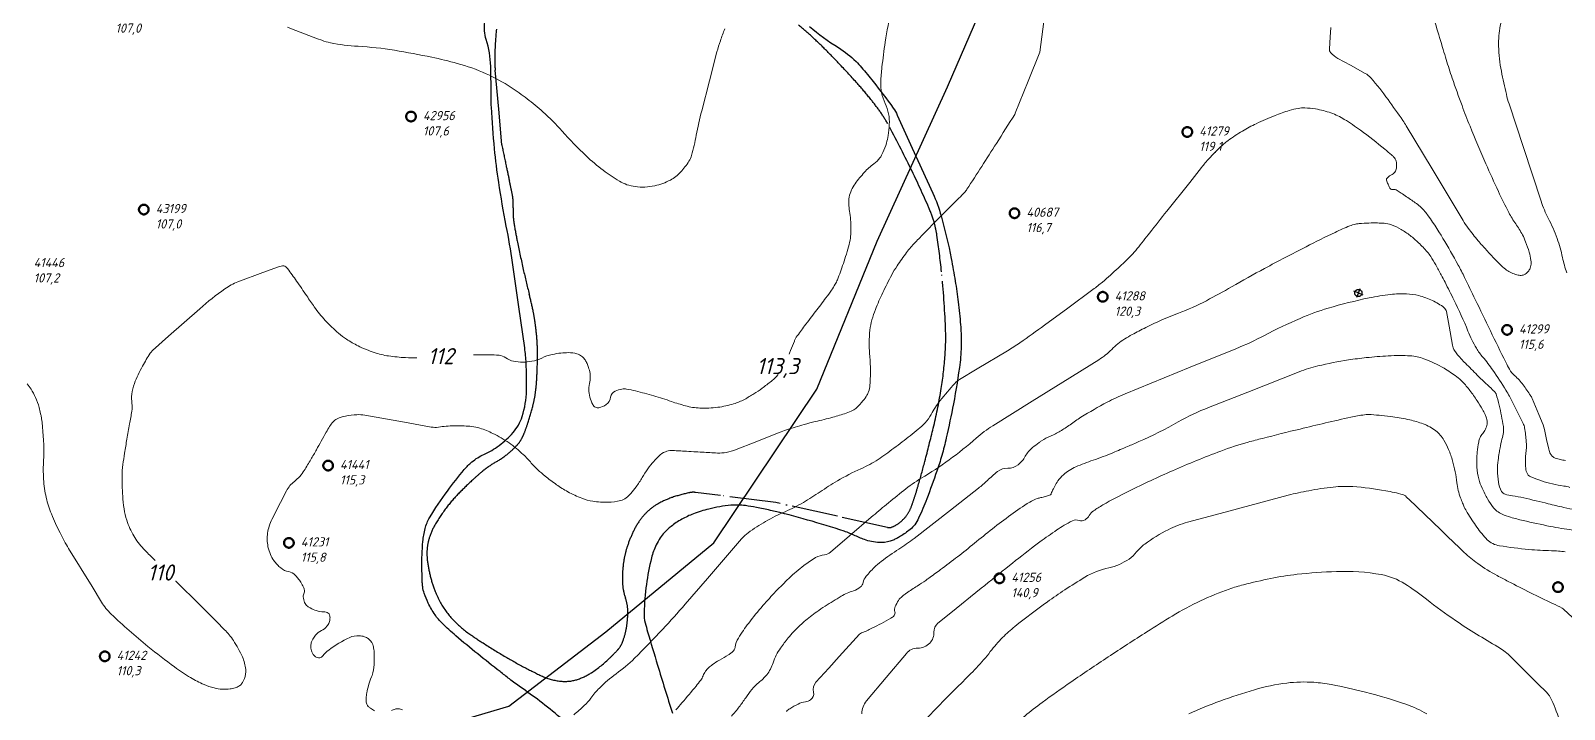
# Model space of a CAD drawing. Header units: millimetres. Extents: x -994 to -400, y 519 to 1360.
# Drawn here: x -782.3 to -544.7, y 1055 to 1160 of the extents above; entities that cross this region are included whole.
import ezdxf

# ---------------------------------------------------------------- set-up
doc = ezdxf.new("R2010")
doc.units = ezdxf.units.MM
doc.linetypes.add('ACAD_ISO04W100', pattern=[30, 24, -3, 0, -3])
doc.linetypes.add('DASHED', pattern=[7, 5, -2, 0])
for name, color, linetype in [('Висоти', 2, 'Continuous'), ('Кривульки', 1, 'Continuous'), ('Свердловини', 4, 'Continuous')]:
    doc.layers.add(name, color=color, linetype=linetype)
doc.layers.add('Кривульки Товсты', color=70, linetype='Continuous', lineweight=30)
doc.styles.add('GOST-2.304_Type-B_italic', font='GOST Common Italic.ttf')
doc.linetypes.add('164 Фуникулер стр.', pattern='A,0,[18,Russia-GOST_Topo.shx,S=0.05,R=0,X=0,Y=0],-4,[17,Russia-GOST_Topo.shx,S=0.05,R=0,X=0,Y=0],-4,[18,Russia-GOST_Topo.shx,S=0.05,R=0,X=0,Y=0],-4,[17,Russia-GOST_Topo.shx,S=0.05,R=0,X=0,Y=0],-6', length=18)

msp = doc.modelspace()

# ---------------------------------------------------------------- linework, layer by layer
at = {"layer": 'Кривульки', "lineweight": 20}
for points in [[(-542.54, 1188.92, 0.021349), (-546.78, 1182.44, 0.032902), (-549.06, 1177.97, 0.014609), (-550.16, 1175.18, 0.006982), (-552.21, 1169.26, 0.010417), (-553.97, 1163.55, 0.022128), (-554.62, 1160.82, 0.053319), (-554.88, 1157.66, 0.0431), (-554.45, 1153.77, 0.009111), (-553.67, 1150.2, 0.021376), (-553.25, 1148.7), (-551.03, 1141.98), (-548.29, 1133.66, 0.040139), (-547.17, 1131, -0.033923), (-545.81, 1127.88, -0.034276), (-544.98, 1124.94, 0.042435), (-544.28, 1122.57, 0.000876)], [(-729.03, 1054.77, -0.035744), (-729.69, 1055.14, -0.060805), (-730.02, 1055.44, -0.119121), (-730.28, 1055.92, -0.084153), (-730.35, 1056.68, -0.02761), (-730.23, 1057.55, -0.020633), (-729.97, 1058.69, -0.035207), (-729.51, 1059.99, 0.052514), (-729.23, 1060.88, 0.03448), (-729.14, 1061.49, 0.014049), (-729.09, 1063.01, 0.02744), (-729.15, 1064.29, 0.048379), (-729.3, 1065.01, 0.094285), (-729.5, 1065.39, 0.054719), (-730.02, 1065.92, 0.090384), (-730.58, 1066.22, 0.066794), (-731.42, 1066.38, 0.12365), (-732.89, 1066.09, 0.048563), (-736.14, 1064.16, 0.07424), (-737.04, 1063.26, -0.176688), (-737.51, 1062.96, -0.153901), (-737.94, 1062.99, -0.115919), (-738.41, 1063.32, -0.055442), (-738.66, 1063.67, -0.057204), (-738.83, 1064.06, -0.075773), (-738.92, 1064.8, -0.08563), (-738.79, 1065.45, -0.04799), (-738.59, 1065.86, -0.03034), (-738.17, 1066.46, -0.114466), (-737.27, 1067.16, 0.12039), (-736.42, 1067.84, 0.067318), (-736.07, 1068.44, 0.077675), (-735.94, 1069.02, 0.098418), (-736, 1069.57, 0.145584), (-736.22, 1069.88, 0.190887), (-736.9, 1070.08, -0.111755), (-738.07, 1070.26, -0.024092), (-739, 1070.67, -0.050277), (-739.42, 1070.93, -0.122607), (-739.87, 1071.51, -0.096769), (-740.08, 1072.42, -0.128826), (-739.95, 1072.99, 0.180398), (-739.9, 1073.41, 0.050565), (-740.06, 1073.88, 0.028716), (-740.48, 1074.65, 0.023214), (-740.91, 1075.29, 0.028354), (-741.32, 1075.77, 0.167742), (-742.33, 1076.3, -0.139796), (-743.56, 1076.86, -0.029628), (-744.12, 1077.39, -0.027923), (-744.64, 1078.02, -0.059006), (-745.17, 1078.94, -0.049142), (-745.55, 1080.16, -0.087113), (-745.61, 1082.27, -0.082761), (-744.94, 1084.39), (-743.6, 1086.99), (-742.67, 1088.81, -0.111779), (-741.45, 1090.27, 0.093136), (-739.92, 1091.97, 0.004168), (-738.9, 1093.66, 0.004729), (-738.04, 1095.17, 0.003866), (-737.3, 1096.5, -0.003684), (-736.53, 1097.89, -0.021341), (-736, 1098.76, -0.02376), (-735.45, 1099.5, -0.110499), (-734.84, 1099.96, -0.061011), (-733.55, 1100.39, -0.037581), (-731.76, 1100.6, -0.055643), (-730.54, 1100.52), (-724.38, 1099.42), (-720.25, 1098.68, 0.08471), (-719.14, 1098.67, -0.038079), (-716.71, 1098.87, -0.011135), (-715.15, 1098.85, -0.014603), (-713.96, 1098.77, -0.056806), (-712.73, 1098.51, -0.032514), (-710.7, 1097.69, -0.038843), (-708.19, 1096.22, -0.039753), (-705.99, 1094.42, -0.024931), (-704.75, 1093.1, 0.031144), (-703.74, 1092.06, 0.017451), (-702.62, 1091.1, 0.011546), (-700.85, 1089.76, 0.0337), (-699.08, 1088.66, 0.029514), (-696.92, 1087.66, 0.055671), (-695.2, 1087.2, 0.04245), (-692.88, 1087.05, 0.051669), (-690.88, 1087.3, 0.114361), (-690.05, 1087.7, 0.038476), (-689.31, 1088.4, 0.030081), (-688.5, 1089.42, 0.020588), (-687.57, 1090.85, -0.021413), (-686.68, 1092.23, -0.022498), (-685.79, 1093.37, -0.029207), (-685.01, 1094.18, -0.081908), (-683.97, 1094.86, -0.111953), (-683.08, 1095.04, -0.003748), (-682.06, 1095.01, -0.003977), (-681.11, 1094.96, -0.000083), (-679.57, 1094.87, 0.0001), (-678.29, 1094.8, 0.00068), (-677.07, 1094.73, 0.000712), (-675.9, 1094.66, 0.058324), (-674.55, 1094.75, 0.04894), (-673, 1095.19), (-670.07, 1096.35), (-666.33, 1097.83, -0.015995), (-665.22, 1098.23, -0.006518), (-662.47, 1099.08, -0.014897), (-660.76, 1099.53, 0.009309), (-658.01, 1100.21, 0.016291), (-655.98, 1100.83, 0.031337), (-654.96, 1101.26, 0.073461), (-654.35, 1101.67, 0.037073), (-653.36, 1102.75, 0.031407), (-652.74, 1103.62, 0.057055), (-652.5, 1104.15, 0.061993), (-652.29, 1105.17, 0.02297), (-652.21, 1107.98, 0.020076), (-652.34, 1110.11, -0.02663), (-652.41, 1111.72, -0.029131), (-652.28, 1113.69, -0.035353), (-651.97, 1115.29, -0.028176), (-651.44, 1116.88, -0.016438), (-650.29, 1119.5, -0.011592), (-648.91, 1122.24, -0.021718), (-648.07, 1123.65, -0.021135), (-646.6, 1125.72, -0.02615), (-645.26, 1127.27, -0.001889), (-643.77, 1128.8, -0.00097), (-640.86, 1131.77, -0.004795), (-638.49, 1134.13, 0.013258), (-637.64, 1135, 0.041511), (-637.25, 1135.5, 0.003143), (-632.68, 1142.61, 0.001623), (-629.85, 1147.09, 0.04372), (-629.76, 1147.27), (-627.75, 1152.25), (-625.95, 1156.7), (-624.91, 1164.62)], [(-580.86, 1160.54), (-580.97, 1159.04), (-581.1, 1157.24, 0.2039), (-580.9, 1156.65, 0.084316), (-579.77, 1155.76), (-577.82, 1154.69), (-575.53, 1153.44, -0.088733), (-574.67, 1152.75, -0.022604), (-572.01, 1149.39, -0.004122), (-569.7, 1146.13, -0.017114), (-569.18, 1145.32), (-565.17, 1138.64), (-560.39, 1130.67, 0.025096), (-559.59, 1129.48, 0.014551), (-558.05, 1127.54, 0.007348), (-557.39, 1126.78, 0.003966), (-556.12, 1125.38, 0.013085), (-554.68, 1123.9, 0.02282), (-553.8, 1123.11, 0.04228), (-553.46, 1122.88, 0.019353), (-552.67, 1122.47, 0.060965), (-551.83, 1122.2, 0.08563), (-551.2, 1122.18, 0.106392), (-550.75, 1122.35, 0.083039), (-550.29, 1122.76, 0.060074), (-549.99, 1123.26, 0.075256), (-549.87, 1123.7, 0.06445), (-549.87, 1124.49, 0.039651), (-550.14, 1125.74, 0.01916), (-550.69, 1127.36, 0.02771), (-551.17, 1128.44, 0.035682), (-552.22, 1130.15, -0.034989), (-553.29, 1131.89, -0.009913), (-554.91, 1135.17, -0.00775), (-556.84, 1139.44, -0.004885), (-559.3, 1145.26, -0.009028), (-560.54, 1148.45, -0.00563), (-562.06, 1152.7, -0.008408), (-562.99, 1155.58, -0.001796), (-563.46, 1157.13, -0.00038), (-565.65, 1164.5, -0.002152)], [(-664.82, 1109.98, 0.000532), (-664.59, 1110.53, 0.005217), (-663.99, 1111.98, -0.017917), (-663.8, 1112.39, -0.042386), (-663.69, 1112.59, -0.004366), (-662.4, 1114.34, -0.004706), (-660.7, 1116.58, 0.005018), (-659.1, 1118.69, 0.010173), (-658.24, 1119.88, 0.01378), (-657.66, 1120.8, 0.042451), (-657.33, 1121.47, 0.011835), (-656.4, 1123.99, 0.017367), (-655.51, 1126.96, 0.040774), (-655.28, 1128.26, 0.023545), (-655.24, 1129.19, 0.01348), (-655.28, 1130.82, 0.032755), (-655.43, 1132.09, -0.035668), (-655.57, 1133.25, -0.060064), (-655.49, 1134.29, -0.054694), (-655.14, 1135.39, -0.053519), (-654.58, 1136.35, -0.025793), (-653.13, 1138.14, -0.055905), (-651.69, 1139.42, 0.081489), (-650.75, 1140.34, 0.05204), (-650.26, 1141.19, 0.033554), (-649.72, 1142.63, 0.034319), (-649.46, 1143.81, 0.024061), (-649.28, 1145.52, 0.125638), (-649.92, 1148.79, -0.122807), (-650.6, 1152.12, -0.016648), (-650.42, 1154.39, -0.009623), (-649.91, 1158.28, -0.016217), (-648.97, 1163.4, -0.046057)], [(-674.77, 1160.33, 0.017126), (-675.46, 1158.5, 0.018511), (-675.98, 1156.77), (-677.14, 1152.3), (-678.35, 1147.65, 0.017449), (-679.19, 1143.86, -0.021162), (-679.91, 1140.75, -0.079192), (-680.32, 1139.84, -0.036829), (-681.62, 1138.15, -0.088734), (-683.19, 1136.93, -0.067664), (-685.63, 1136.04, -0.085964), (-688.66, 1135.91, -0.101411), (-691.1, 1136.75, -0.029211), (-693.62, 1138.44, -0.025699), (-696.25, 1140.66, -0.024339), (-699.98, 1144.51, 0.030872), (-702.95, 1147.5, 0.018036), (-705.38, 1149.5, 0.018384), (-707.89, 1151.28, 0.040602), (-711.75, 1153.39, 0.037569), (-716.22, 1154.99, 0.0156), (-720.17, 1155.94, 0.010729), (-725.97, 1157.02, 0.026961), (-731.6, 1157.63, -0.035711), (-735.85, 1158.17, -0.037266), (-737.23, 1158.56, -0.009371), (-742.54, 1160.59, -0.048057)], [(-544.51, 1093.52, -0.017152), (-545.3, 1093.64, -0.04577), (-546.12, 1093.89, -0.084851), (-546.52, 1094.13, -0.09481), (-546.83, 1094.53, -0.062901), (-547.09, 1095.24), (-547.43, 1096.75), (-547.78, 1098.28), (-547.95, 1099.02), (-548.63, 1100.63), (-549.68, 1103.11, 0.045773), (-549.93, 1103.58, 0.012295), (-551.07, 1105.21, 0.058255), (-552.41, 1106.65, -0.093009), (-553.19, 1107.62, -0.008609), (-553.76, 1108.72, -0.001962), (-556.15, 1113.58, -0.001416), (-558.49, 1118.44, 0.002013), (-560.14, 1121.86, 0.012813), (-561.14, 1123.77, 0.00583), (-563.49, 1127.9, 0.031015), (-566.16, 1131.88, 0.074083), (-567.61, 1133.29, 0.002806), (-568.33, 1133.8, 0.002547), (-569.13, 1134.35, 0.00262), (-569.98, 1134.92, 0.003622), (-570.6, 1135.33, 0.185438), (-571.2, 1135.46, -0.244026), (-571.65, 1135.61, -0.068592), (-571.78, 1135.78, -0.026929), (-572.01, 1136.27, -0.034834), (-572.23, 1136.93, -0.147149), (-572.22, 1137.09, -0.10543), (-572.14, 1137.22, -0.031233), (-571.78, 1137.56, -0.062891), (-571.39, 1137.81, 0.073183), (-571.05, 1138.03, 0.114255), (-570.85, 1138.32, 0.061677), (-570.69, 1138.93, 0.101448), (-570.75, 1139.85, 0.128895), (-571.12, 1140.49, 0.018607), (-571.46, 1140.81, 0.006353), (-572.51, 1141.7, 0.01384), (-576.27, 1144.63, 0.021855), (-578.78, 1146.32, 0.050427), (-580.85, 1147.31, 0.04682), (-583.23, 1147.93, 0.030578), (-584.9, 1148.09, 0.049909), (-585.93, 1148.02, 0.033672), (-587.31, 1147.7, 0.020496), (-589.51, 1146.93, 0.01682), (-592.43, 1145.65, 0.022132), (-594.56, 1144.51, 0.023046), (-596.79, 1143.04, 0.036596), (-598.07, 1141.96, 0.013778), (-599.71, 1140.27, 0.017558), (-600.91, 1138.87), (-602.74, 1136.56), (-606.29, 1132.1, 0.001737), (-608.95, 1128.72, -0.002419), (-610.87, 1126.31, -0.025167), (-611.8, 1125.26, -0.012492), (-613.82, 1123.29, -0.010184), (-616.26, 1121.13, -0.017867), (-617.72, 1119.98), (-621.63, 1117.1), (-625.24, 1114.45, -0.00763), (-629.04, 1111.74, -0.015418), (-630.98, 1110.49), (-635.66, 1107.68), (-638.38, 1106.05, 0.071263), (-639.12, 1105.44, 0.019356), (-641.4, 1102.77, 0.045234), (-642.79, 1100.64, -0.072863), (-643.72, 1099.36, -0.02402), (-644.83, 1098.34, -0.011488), (-647.29, 1096.37, -0.005896), (-649.83, 1094.48, -0.012972), (-651.02, 1093.67, -0.039005), (-653.67, 1092.23, 0.028562), (-657.33, 1090.34, 0.014956), (-660, 1088.65, -0.015386), (-662.6, 1087.01, -0.033031), (-665.44, 1085.58, 0.031327), (-668.44, 1084.08, 0.025152), (-671.15, 1082.32, 0.058465), (-672.17, 1081.38), (-677.47, 1075.23), (-680.91, 1071.24, -0.010767), (-684.38, 1067.38, -0.008906), (-688.76, 1062.88, -0.040725), (-691.6, 1060.49, 0.044385), (-694.19, 1058.28, 0.034402), (-695.52, 1056.73, -0.045043), (-696.55, 1055.56, -0.0108), (-698.14, 1054.14, -0.009885)], [(-682.34, 1054.91, 0.005349), (-681.42, 1055.97, 0.003167), (-679.21, 1058.59, 0.009418), (-678.49, 1059.5, 0.078341), (-678.13, 1060.16, -0.073386), (-677.75, 1060.87, -0.039392), (-677.29, 1061.41, -0.036957), (-676.7, 1061.9, -0.039157), (-675.59, 1062.59, 0.031353), (-674.2, 1063.42, 0.00793), (-673.8, 1063.7, 0.013727), (-673.58, 1063.87, 0.189604), (-673.17, 1064.61, -0.105276), (-672.66, 1066.02, -0.022871), (-671.07, 1068.33, -0.01837), (-668.87, 1071.04, -0.010691), (-666.84, 1073.26, -0.011371), (-664.83, 1075.26, -0.026178), (-662.52, 1077.25, -0.036402), (-660.69, 1078.46, -0.098516), (-659.3, 1078.92, 0.148126), (-658.4, 1079.31), (-655.44, 1081.84), (-652.08, 1084.72, -0.004609), (-649.73, 1086.69, -0.004093), (-647.04, 1088.87, -0.032881), (-644.33, 1090.76, 0.021049), (-640.02, 1093.6, 0.024785), (-635.8, 1096.98, -0.042225), (-633.25, 1098.88), (-627.13, 1102.69), (-622.41, 1105.62), (-616.81, 1109.1, 0.061097), (-614.81, 1110.7, -0.061011), (-612.81, 1112.32, -0.01467), (-611.64, 1113, -0.008487), (-609.55, 1114.09, -0.025604), (-604.49, 1116.3, 0.029642), (-600.14, 1118.25, 0.011901), (-596.24, 1120.4, -0.009059), (-591.14, 1123.24, -0.004731), (-584.71, 1126.61, -0.006846), (-580.22, 1128.83, -0.01611), (-577.92, 1129.83, -0.043876), (-577.04, 1130.1, -0.030132), (-576.47, 1130.18, -0.011559), (-574.97, 1130.27, -0.014454), (-573.65, 1130.28, -0.018415), (-572.61, 1130.23, -0.063701), (-571.49, 1129.98, -0.04377), (-569.98, 1129.27, -0.032097), (-568.57, 1128.33, -0.031445), (-567.26, 1127.2, -0.017361), (-565.93, 1125.8, -0.038526), (-565.4, 1125.11, -0.012358), (-564.6, 1123.78, -0.010879), (-563.75, 1122.23, -0.002318), (-563.17, 1121.1, -0.000964), (-561.8, 1118.37, -0.020305), (-559.62, 1113.54, 0.036366), (-558.31, 1110.88, 0.048912), (-557.32, 1109.51, -0.032903), (-555.78, 1107.51, -0.006997), (-553.73, 1104.38, -0.024134), (-553.19, 1103.44), (-551.85, 1100.79), (-551.07, 1099.24, -0.07524), (-550.84, 1098.54, -0.025818), (-550.59, 1096.43, -0.048287), (-550.65, 1094.57, 0.048297), (-550.71, 1092.71, 0.029263), (-550.63, 1092.07, 0.042914), (-550.52, 1091.64, 0.202669), (-549.9, 1090.99, 0.049492), (-546.54, 1089.88, 0.018631), (-544.76, 1089.55, -0.035267), (-543.82, 1089.34, -0.035938)], [(-763.04, 1078.02, -0.000001), (-763.05, 1078.04, -0.000266), (-764.64, 1079.62, -0.056567), (-766.19, 1081.57, -0.055259), (-767.3, 1083.88, -0.035431), (-767.76, 1085.54, -0.030349), (-768.03, 1087.53, -0.018945), (-768.16, 1091.02, -0.036024), (-768.03, 1092.86, -0.00283), (-767.76, 1094.64, -0.002293), (-767.41, 1096.82, -0.00618), (-766.99, 1099.16, 0.00724), (-766.64, 1101.15, 0.074224), (-766.63, 1102.35, -0.062973), (-766.64, 1103.75, -0.062042), (-766.24, 1105.42, -0.035551), (-764.98, 1108.12, -0.016636), (-763.79, 1110.12, -0.068514), (-763.42, 1110.55), (-760.94, 1112.75), (-756.12, 1117.01, -0.028713), (-752.21, 1120.1, -0.063273), (-750.2, 1121.16), (-746.35, 1122.6), (-743.93, 1123.5, -0.089631), (-743.11, 1123.65, -0.198467), (-742.76, 1123.5, -0.037822), (-742.51, 1123.21, -0.006117), (-741.12, 1121.28, -0.004336), (-739.54, 1118.98, 0.005892), (-738.37, 1117.29, 0.031064), (-736.67, 1115.19, 0.029449), (-734.62, 1113.2, 0.034742), (-733.38, 1112.28, 0.026106), (-731.6, 1111.26, 0.037148), (-729.08, 1110.22, 0.044438), (-726.86, 1109.69, 0.021157), (-724.23, 1109.43, 0.015304), (-722.5, 1109.39, 0.011978)], [(-542.86, 1085.87, -0.015281), (-544.78, 1086.24, -0.00515), (-547.18, 1086.81, 0.003244), (-550.98, 1087.72, 0.022611), (-552.72, 1088.04, -0.034395), (-553.86, 1088.28, -0.198491), (-554.43, 1088.73, -0.093525), (-554.9, 1090.14, -0.031251), (-555.05, 1092.01, -0.038384), (-554.95, 1093.53, -0.002948), (-554.78, 1094.67, -0.004253), (-554.65, 1095.46, -0.027087), (-554.35, 1096.81, 0.035489), (-554.13, 1097.84, 0.072781), (-554.14, 1098.77, 0.019991), (-554.79, 1102.05, 0.012716), (-555.26, 1103.8, 0.110241), (-555.36, 1103.98, 0.02381), (-556.05, 1104.69, -0.007931), (-558.18, 1106.74, -0.000813), (-560.02, 1108.57, -0.002249), (-560.68, 1109.24, -0.054174), (-561.69, 1110.51, -0.095857), (-562.02, 1111.38), (-562.54, 1114.28), (-562.95, 1116.55, 0.182034), (-563.32, 1117.16, 0.059481), (-565.13, 1118.28, 0.046505), (-567.25, 1119.04, 0.055047), (-569.13, 1119.3, 0.033927), (-571.6, 1119.21, 0.024743), (-574.93, 1118.68, 0.020719), (-581.29, 1117.08, 0.029478), (-585.62, 1115.51, 0.019749), (-591.14, 1112.88, -0.024651), (-595.58, 1110.81), (-602.66, 1107.93), (-612.74, 1103.83, 0.025234), (-615.51, 1102.53, 0.016414), (-619.58, 1100.2, 0.019905), (-621.28, 1099.05, -0.022574), (-622.79, 1098.05, -0.035504), (-624.32, 1097.27, 0.03957), (-625.69, 1096.55, 0.021811), (-626.07, 1096.29, 0.007844), (-627.09, 1095.5, 0.099737), (-628.21, 1094.15, -0.102578), (-629.32, 1092.84, -0.177178), (-630.93, 1092.31, 0.179259), (-632.51, 1091.79, 0.022035), (-634.09, 1090.41, -0.025061), (-635.48, 1089.21), (-639.82, 1085.83), (-645.43, 1081.45, -0.023708), (-647.8, 1079.78, 0.020698), (-650.52, 1077.88, 0.031361), (-651.64, 1076.92, 0.025322), (-652.87, 1075.58, 0.125848), (-653.33, 1074.61, -0.169074), (-653.74, 1073.92, -0.104631), (-654.83, 1073.32, 0.061773), (-656.75, 1072.48, 0.00733), (-659.23, 1070.95, 0.013771), (-660.52, 1070.08, 0.022396), (-662.46, 1068.56, 0.024047), (-664.13, 1066.98, 0.022127), (-664.95, 1066.03, 0.014234), (-666.13, 1064.47, 0.07761), (-667.27, 1062.19, -0.092874), (-668.28, 1060.32, -0.060925), (-669.49, 1059.14, 0.067283), (-670.58, 1058.05, 0.011368), (-671.53, 1056.76, -0.010569), (-672.54, 1055.36, -0.017749), (-673.71, 1053.93, 0.02375)], [(-713.7, 1109.84, -0.007042), (-711.31, 1109.88, -0.023894), (-709.74, 1109.8, -0.137594), (-708.71, 1109.41, 0.112827), (-707.5, 1108.87, 0.04831), (-706.07, 1108.73, 0.049172), (-704.67, 1108.87, 0.060747), (-703.13, 1109.37, -0.057406), (-701.5, 1109.92, -0.024516), (-700.17, 1110.14, -0.02772), (-698.98, 1110.2, -0.065986), (-697.68, 1110.03, -0.108435), (-696.96, 1109.66, -0.051178), (-696.52, 1109.21, -0.051724), (-696.18, 1108.68, -0.023763), (-696.05, 1108.38, -0.011257), (-695.81, 1107.72, -0.136896), (-695.7, 1105.7, 0.116225), (-695.68, 1103.32, 0.063104), (-695.23, 1102.18, 0.130586), (-694.82, 1101.75, 0.200983), (-694.28, 1101.66, 0.088515), (-693.17, 1102.15, 0.219051), (-692.46, 1103.32, -0.265123), (-691.77, 1104.25, -0.059005), (-690.72, 1104.57, -0.089091), (-689.99, 1104.57, -0.017507), (-688.59, 1104.27, -0.008624), (-685.79, 1103.52, -0.014607), (-683.03, 1102.64, 0.018554), (-680.85, 1101.97, 0.054823), (-678.64, 1101.62, 0.043804), (-675.86, 1101.74, 0.039502), (-673.4, 1102.27, 0.05429), (-671.72, 1102.97, 0.013858), (-670.26, 1103.84, 0.015315), (-668.99, 1104.69, 0.01291), (-667.54, 1105.79, 0.02717), (-666.9, 1106.36, 0.020985), (-666.48, 1106.81, 0.050703)], [(-543.41, 1082.74, -0.019758), (-546.87, 1083.3, -0.005983), (-551.08, 1084.21, -0.012915), (-553.01, 1084.71, -0.037391), (-554.34, 1085.19, -0.056012), (-555.15, 1085.68, -0.067268), (-555.67, 1086.19, -0.029641), (-556.58, 1087.55, -0.03091), (-557.43, 1089.21, -0.038113), (-557.93, 1090.64, -0.049415), (-558.23, 1092.49, -0.039658), (-558.18, 1094.81, -0.023788), (-557.96, 1096.34, -0.049305), (-557.74, 1097.06, -0.092042), (-557.34, 1097.68, 0.088462), (-556.92, 1098.33, 0.049191), (-556.66, 1099.13, 0.089018), (-556.65, 1099.6, 0.041648), (-556.76, 1100.06, 0.032183), (-556.98, 1100.62, 0.019819), (-557.39, 1101.41, 0.011086), (-558.21, 1102.76, 0.022734), (-559.31, 1104.33, 0.024274), (-560.48, 1105.7, 0.046717), (-561.36, 1106.47, 0.023044), (-563.33, 1107.78, 0.045812), (-566.46, 1109.27, 0.073817), (-568.57, 1109.71, 0.015902), (-570.18, 1109.76, 0.014308), (-571.98, 1109.7, 0.010027), (-575.37, 1109.43, 0.012201), (-578.15, 1109.07, 0.021758), (-582.86, 1108.15, 0.034344), (-585.77, 1107.23), (-593.75, 1104.1), (-599.81, 1101.72, 0.035813), (-604.5, 1099.48, -0.027246), (-610.6, 1096.43, -0.001881), (-612.36, 1095.67, -0.001451), (-614.64, 1094.71, -0.015956), (-617.71, 1093.55, 0.01828), (-620.38, 1092.52, 0.040562), (-621.41, 1091.98, 0.041618), (-622.31, 1091.29, 0.060115), (-623.15, 1090.33, 0.041102), (-624.07, 1088.71, 0.044786), (-624.19, 1088.37, -0.125836), (-624.25, 1088.25, -0.111163), (-624.38, 1088.17, -0.020905), (-625.12, 1087.91, -0.026628), (-625.8, 1087.75, 0.032954), (-626.35, 1087.61, 0.059155), (-627.52, 1087.07, 0.021459), (-630.47, 1085.08, 0.012695), (-636.09, 1080.69, -0.0136), (-641.35, 1076.61, -0.000594), (-643.18, 1075.27, -0.002509), (-643.62, 1074.95, -0.016065), (-644.94, 1074.07, 0.012873), (-646.6, 1072.97, 0.015553), (-647.07, 1072.63, 0.013486), (-647.58, 1072.2, 0.07814), (-647.87, 1071.85, 0.033001), (-648.36, 1070.88, 0.171156), (-648.41, 1070.05, -0.258999), (-648.54, 1069.49, -0.077938), (-649.04, 1069.09, -0.014884), (-651.98, 1067.52, -0.022995), (-653.6, 1066.8, 0.116281), (-653.89, 1066.6), (-657.04, 1063.14), (-658.64, 1061.37), (-660.66, 1059.16, 0.256615), (-661.02, 1057.64, -0.324496), (-661.47, 1056.45, -0.114167), (-662.29, 1056.15, 0.084557), (-663.41, 1055.8, 0.024802), (-664.68, 1055.08, 0.052673), (-665.22, 1054.66, 0.147858)], [(-782.88, 1105.37, -0.035591), (-782.26, 1104.56, -0.041841), (-781.55, 1103.25, -0.038147), (-781.01, 1101.72, -0.008464), (-780.77, 1100.73, -0.015422), (-780.66, 1100.18, -0.018154), (-780.53, 1099.21, -0.006489), (-780.32, 1096.47, -0.03264), (-780.31, 1093.59, 0.031755), (-780.32, 1090.63, 0.039155), (-779.91, 1087.76, 0.04277), (-779.11, 1085.23, 0.018402), (-777.77, 1082.28, 0.021757), (-776.44, 1079.88), (-772.81, 1073.97), (-771.35, 1071.59, 0.06426), (-769.85, 1069.73, 0.020082), (-764.16, 1064.71, 0.013654), (-760.04, 1061.54, 0.02356), (-757.53, 1059.89, 0.029295), (-755.46, 1058.82, 0.041736), (-753.91, 1058.29, 0.046519), (-752.66, 1058.09, 0.04776), (-751.43, 1058.13, 0.047714), (-750.65, 1058.3, 0.057178), (-750.04, 1058.58, 0.099951), (-749.64, 1058.95, 0.060801), (-749.21, 1059.73, 0.119311), (-749, 1061.14, 0.083631), (-749.51, 1063.09, 0.038693), (-750.91, 1065.63, 0.05179), (-752.28, 1067.31, 0.000506), (-755.6, 1070.62, -0.000404), (-759.76, 1074.75, -0.000004), (-759.85, 1074.85, -0.000266)], [(-544.54, 1079.37, 0.031533), (-546.7, 1079.54, -0.01967), (-550.17, 1079.73, -0.016198), (-554.74, 1080.31, -0.069473), (-555.78, 1080.63, -0.092599), (-556.64, 1081.24, -0.038536), (-558.24, 1083.19, -0.011806), (-559.73, 1085.44, -0.033332), (-560.19, 1086.28, -0.011917), (-560.45, 1086.89, -0.008865), (-560.77, 1087.72, -0.057445), (-561.33, 1090.07, 0.040385), (-562.01, 1093.44, 0.028657), (-562.63, 1095.22, 0.033532), (-563.35, 1096.66, 0.094213), (-564.59, 1098.09, 0.079556), (-566.54, 1099.18, 0.030354), (-568.64, 1099.8, 0.02482), (-571.27, 1100.27, 0.01495), (-574.64, 1100.61, 0.049524), (-575.67, 1100.58, 0.021963), (-577.76, 1100.21, 0.005754), (-585.63, 1098.38, 0.001893), (-591.48, 1096.93, 0.005032), (-593.68, 1096.35, 0.023496), (-597.92, 1094.97, 0.012982), (-605.4, 1091.92, 0.010678), (-612.16, 1088.77, 0.017487), (-616.18, 1086.63, 0.006991), (-616.94, 1086.17, 0.007532), (-617.63, 1085.72, 0.123912), (-618.3, 1084.99, -0.132722), (-618.95, 1084.31, -0.229295), (-619.88, 1084.22, 0.20579), (-620.91, 1084.16, 0.017478), (-622.2, 1083.47, 0.018983), (-623.33, 1082.75, 0.003372), (-625.94, 1080.92, 0.010152), (-626.78, 1080.29, 0.002718), (-630.68, 1077.23, 0.002407), (-635.04, 1073.73), (-639.75, 1069.93), (-641.75, 1068.31, 0.237742), (-642.38, 1066.91, -0.201604), (-643, 1065.24, -0.211065), (-644.89, 1064.44, 0.225361), (-646.64, 1063.63), (-649.76, 1059.91), (-652.81, 1056.28, 0.176092), (-653.53, 1054.3, -0.199802)], [(-543.37, 1069.14, 0.010377), (-544.72, 1070.39, 0.048244), (-545.05, 1070.62, 0.026508), (-546.5, 1071.37, -0.011424), (-549.93, 1073.02, -0.001832), (-553.37, 1074.78, -0.003661), (-555.08, 1075.68, -0.029417), (-558.11, 1077.55, -0.038632), (-560.21, 1079.27, -0.000883), (-561.26, 1080.28, 0.000381), (-563.69, 1082.62, 0.000572), (-568.64, 1087.37, 0.004219), (-569.32, 1088.01, 0.122318), (-569.72, 1088.23, 0.020281), (-572.36, 1088.82, 0.027082), (-577.46, 1089.46, 0.046), (-580.49, 1089.4, 0.016954), (-584.3, 1088.83, 0.020046), (-587.48, 1088.12), (-598.03, 1085.3), (-603.07, 1083.95, 0.053078), (-606.09, 1082.79, 0.040394), (-609.7, 1080.56, 0.065), (-610.97, 1079.35, -0.070712), (-612.14, 1078.25, -0.102309), (-615.26, 1076.9, 0.085918), (-619.01, 1075.42, 0.008944), (-622.08, 1073.48, 0.009913), (-624.78, 1071.62, 0.012323), (-629.82, 1067.81, 0.030273), (-631.73, 1066.09, 0.03048), (-633.63, 1063.92, -0.026642), (-635.77, 1061.42, -0.008239), (-638.16, 1059, 0.006051), (-641.42, 1055.73, 0.011083), (-645.36, 1051.5, 0.094769)], [(-630.83, 1051.65, -0.034689), (-625.6, 1056.04, -0.006507), (-621.14, 1059.2, -0.005111), (-615.37, 1063.09, -0.003709), (-609.37, 1066.98, -0.005728), (-605.44, 1069.42, -0.025748), (-601.04, 1071.79, -0.026955), (-596.62, 1073.6, -0.021051), (-594.42, 1074.26, -0.011101), (-590.19, 1075.24, -0.025139), (-586.11, 1075.88, -0.01696), (-580.01, 1076.32, -0.053945), (-573.05, 1075.83, -0.096708), (-569.41, 1074.41, -0.027277), (-566.04, 1072.01, 0.020331), (-561.56, 1068.73, 0.019069), (-554.98, 1064.66, -0.066706), (-553.21, 1063.32), (-548.8, 1058.94), (-547.47, 1057.63, -0.091216), (-546.66, 1056.46, -0.033607), (-545.32, 1052.87)], [(-602.88, 1054.26, -0.018868), (-598.06, 1056.25, -0.017432), (-592.7, 1058.01, -0.039748), (-587.67, 1059.05, -0.049053), (-583.51, 1059.16, -0.028846), (-580.78, 1058.8, -0.014737), (-575.52, 1057.64, -0.023494), (-569.11, 1055.71, -0.046404), (-566.02, 1054.28, -0.055036)], [(-724.71, 1054.92, 0.07141), (-725.35, 1055.07, 0.090924), (-725.86, 1055.02, 0.060541), (-726.42, 1054.79, -0.059231)]]:
    msp.add_lwpolyline(points, format="xyb", dxfattribs=at)
at = {"layer": 'Кривульки Товсты', "linetype": 'DASHED'}
for q in [(-577.28, 1119.73), (-576.9, 1118.76), (-576.31, 1120.12), (-575.93, 1119.15)]:
    msp.add_line((-576.6, 1119.44), q, dxfattribs=at)
at = {"layer": 'Кривульки Товсты', "linetype": '164 Фуникулер стр.', "ltscale": 0.1}
msp.add_lwpolyline([(-965.34, 1120.2), (-943.4, 1112.57), (-912.87, 1102.32), (-886.17, 1092.24), (-860.73, 1082.1), (-837.58, 1071.92), (-810.88, 1058.09), (-792.71, 1049.79), (-768.82, 1045.75), (-731.8, 1048.5), (-708.23, 1055.48), (-693.2, 1067), (-676.45, 1080.77), (-660.51, 1104.57), (-651.16, 1127.45), (-640.28, 1151.38), (-634.05, 1165.68), (-620.58, 1184.83), (-608.99, 1194.13), (-600.75, 1200.37)], dxfattribs=at)
at = {"layer": 'Кривульки Товсты', "linetype": 'ACAD_ISO04W100', "lineweight": 30, "ltscale": 0.3}
for points in [[(-800.79, 1085.91, 0.000006), (-803.93, 1081.51, 0.000031)], [(-663.33, 1160.9, -0.013762), (-661.39, 1159.23, -0.011414), (-659.16, 1157.11, -0.007872), (-656.9, 1154.78, -0.006419), (-654.21, 1151.85, -0.011799), (-652.24, 1149.54, -0.014622), (-650.76, 1147.6, -0.032295), (-649.51, 1145.61, -0.009687), (-645.93, 1138.66, -0.011975), (-643.16, 1132.64, -0.031714), (-642.31, 1130.29, -0.033231), (-641.9, 1128.37, -0.011464), (-641.19, 1122.73, -0.015642), (-640.57, 1114.08, -0.029608), (-640.66, 1109.5, -0.021275), (-641.29, 1104.31, -0.018834), (-642.47, 1098.53, -0.00438), (-643.77, 1093.37, -0.006034), (-644.8, 1089.65, -0.008216), (-645.33, 1087.91, -0.008879), (-645.88, 1086.32, -0.075659), (-646.61, 1084.97, -0.069918), (-647.79, 1083.8, -0.069159), (-648.93, 1083.18, -0.147187), (-649.55, 1083.13), (-657.3, 1084.86), (-666.86, 1087), (-675.42, 1088.08), (-679.3, 1088.56, 0.084045), (-680.25, 1088.52, 0.029148), (-682.87, 1087.8, 0.045493), (-685.08, 1086.82, 0.057162), (-686.64, 1085.7, 0.054974), (-687.94, 1084.23, 0.047), (-689.07, 1082.25, 0.026454), (-689.9, 1080.14, 0.033545), (-690.34, 1078.41, 0.031119), (-690.61, 1076.28, 0.033165), (-690.6, 1074.27, 0.068953), (-690.18, 1072.28, -0.074963), (-689.81, 1070.45, -0.02964), (-689.83, 1069.09, -0.025593), (-690.02, 1067.53, -0.041662), (-690.52, 1065.64, -0.065317), (-691.08, 1064.52, -0.038565), (-691.38, 1064.16, -0.010757), (-692.56, 1062.95, -0.04821), (-695.43, 1060.65, -0.07032), (-697.72, 1059.57, -0.099977), (-700.2, 1059.33, -0.083854), (-703.04, 1060.1, -0.013109), (-705.91, 1061.53, -0.012099), (-708.94, 1063.23, -0.007993), (-712.23, 1065.25, -0.01165), (-714.43, 1066.72, -0.053125), (-716.94, 1068.92, -0.056049), (-718.8, 1071.46, -0.037753), (-719.64, 1073.22, -0.029802), (-720.4, 1075.58, -0.034257), (-720.86, 1078.08, -0.049623), (-720.89, 1079.84, -0.062439), (-720.48, 1081.76, -0.05323), (-719.5, 1083.84, -0.028648), (-717.72, 1086.42, -0.030601), (-715.78, 1088.62, -0.010509), (-713.74, 1090.58, -0.014949), (-712.24, 1091.89, -0.04064), (-710.25, 1093.26, 0.041888), (-708.33, 1094.59, 0.034678), (-706.91, 1095.93, 0.06089), (-706.27, 1096.84, 0.029539), (-705.85, 1097.72, 0.017405), (-705.29, 1099.27, 0.014258), (-704.49, 1102.04, 0.025129), (-704.16, 1103.64, 0.017127), (-703.97, 1105.22, 0.012072), (-703.84, 1107.46, 0.013326), (-703.8, 1110.8, 0.020541), (-703.93, 1112.96, 0.0119), (-704.19, 1115.07, 0.015155), (-704.48, 1116.71, 0.010393), (-705.08, 1119.28, -0.007029), (-705.99, 1123.08, -0.004844), (-706.9, 1127.33, -0.007752), (-707.4, 1130, -0.056134), (-707.55, 1132.62, 0.064627), (-707.72, 1134.9, 0.004928), (-708.14, 1136.83, -0.004112), (-708.65, 1139.14, -0.001108), (-709.3, 1142.27, -0.028722), (-709.32, 1142.4), (-709.8, 1147.91), (-710.34, 1153.93, -0.029278), (-710.41, 1156.43, -0.018982), (-710.15, 1160.27, -0.039261)]]:
    msp.add_lwpolyline(points, format="xyb", dxfattribs=at)
at = {"layer": 'Кривульки Товсты', "lineweight": 30, "ltscale": 0.3}
for points in [[(-700.3, 1053.7, 0.022896), (-703.44, 1056.26, 0.006167), (-706.4, 1058.4, -0.010457), (-708.14, 1059.68, -0.003074), (-709.59, 1060.81, -0.001274), (-713.06, 1063.56, -0.009639), (-716.44, 1066.36, -0.014684), (-718.57, 1068.31, -0.048824), (-719.67, 1069.61, -0.039122), (-720.73, 1071.44, -0.030651), (-721.35, 1072.95, -0.048672), (-721.58, 1073.95, -0.023318), (-721.64, 1074.63, -0.007078), (-721.7, 1076.9, -0.022726), (-721.55, 1080.95, -0.044836), (-721.2, 1082.97, -0.069278), (-720.5, 1084.65, -0.025272), (-717.75, 1088.78, -0.016021), (-715.13, 1092.1, -0.040343), (-713.94, 1093.29, -0.074335), (-712.09, 1094.45, 0.059477), (-709.74, 1095.83, 0.024323), (-708.58, 1096.79, 0.025529), (-707.58, 1097.82, 0.104091), (-706.16, 1100.32, 0.072903), (-705.5, 1104.35, 0.014214), (-705.55, 1108.58, 0.025513), (-705.77, 1110.93), (-706.68, 1117.32), (-707.66, 1124.16, 0.013004), (-708.62, 1129.81, -0.010888), (-709.8, 1136.56, -0.013252), (-710.45, 1141.77, -0.01081), (-710.93, 1148.19, -0.015761), (-710.99, 1150.68, 0.010243), (-711.04, 1154.52, 0.065945), (-711.73, 1158.68, -0.103013), (-711.97, 1161.39, -0.060567)], [(-661.66, 1160.71, 0.03555), (-657.15, 1157.43, -0.057428), (-654.44, 1155.28, -0.019524), (-653.59, 1154.37, -0.008583), (-651.79, 1152.18, -0.012105), (-648.68, 1148.08, -0.049144), (-648.04, 1146.98), (-645.72, 1141.87), (-642.53, 1134.87, -0.038386), (-641.25, 1131.37, -0.021045), (-639.69, 1124.76, -0.007358), (-639.07, 1121.29, -0.007953), (-638.6, 1118.05, -0.012759), (-638.24, 1114.51, -0.017782), (-638.13, 1111.95, -0.033017), (-638.32, 1108.71, -0.01642), (-639.35, 1102.26, -0.007622), (-640.45, 1097, -0.014554), (-641.15, 1094.28, -0.013497), (-641.92, 1091.86, -0.00747), (-643.48, 1087.56, -0.018183), (-644.75, 1084.57, -0.049816), (-645.35, 1083.56, -0.063713), (-646.05, 1082.82, -0.034796), (-647.56, 1081.77, -0.016201), (-648.12, 1081.45, -0.016376), (-648.69, 1081.18, -0.103168), (-650.52, 1080.8, -0.080002), (-652.89, 1081.18, -0.03154), (-654.56, 1081.86, 0.031038), (-656.26, 1082.54, 0.011478), (-661.93, 1084.29, 0.011423), (-667.71, 1085.78, 0.009905), (-669.88, 1086.24, 0.012805), (-671.58, 1086.52, 0.05823), (-673.82, 1086.57, 0.037315), (-677.26, 1085.99, 0.029919), (-679.63, 1085.25, 0.037213), (-681.44, 1084.4, 0.035604), (-683.09, 1083.31, 0.048511), (-684.16, 1082.32, 0.036326), (-684.77, 1081.51, 0.030073), (-685.38, 1080.44, 0.053376), (-686.13, 1078.41, 0.027715), (-686.91, 1074.32, 0.025043), (-687.28, 1069.91, 0.072195), (-687.11, 1068.38, 0.007746), (-686.73, 1067, 0.002049), (-685.19, 1061.84, 0.002931), (-682.89, 1054.4, 0.005423)]]:
    msp.add_lwpolyline(points, format="xyb", dxfattribs=at)
at = {"layer": 'Кривульки Товсты', "linetype": 'DASHED'}
msp.add_circle((-576.6, 1119.44), 0.553, dxfattribs=at)
at = {"layer": 'Свердловини', "linetype": 'DASHED', "lineweight": 50}
for centre in [(-723.39, 1146.76), (-603.11, 1144.37), (-764.79, 1132.36), (-629.88, 1131.79), (-616.21, 1118.85), (-553.56, 1113.73), (-736.23, 1092.72), (-742.31, 1080.75), (-632.22, 1075.27), (-545.67, 1073.9), (-770.84, 1063.18)]:
    msp.add_circle(centre, 0.749, dxfattribs=at)

# ---------------------------------------------------------------- texts
at = {"layer": 'Висоти', "char_height": 2.5, "attachment_point": 1, "style": 'GOST-2.304_Type-B_italic'}
for s, insert in [('{\\fGOST Common|b0|i1|c204|p34;112}', (-720.78, 1110.91)), ('{\\fGOST Common|b0|i1|c204|p34;113,3}', (-669.86, 1109.37)), ('{\\fGOST Common|b0|i1|c204|p34;110}', (-764.2, 1077.41))]:
    msp.add_mtext_dynamic_manual_height_columns(s, width=8.7959, gutter_width=12.5, heights=[0], dxfattribs=dict(at, insert=insert))
at = {"layer": 'Свердловини', "linetype": 'DASHED', "char_height": 1.425, "attachment_point": 1, "style": 'GOST-2.304_Type-B_italic'}
for s, insert in [('{\\fGOST Common|b0|i1|c204|p34;43200\\P107,0}', (-769.18, 1163.54)), ('{\\fGOST Common|b0|i1|c204|p34;42956\\P107,6}', (-721.54, 1147.62)), ('{\\fGOST Common|b0|i1|c204|p34;41279\\P119,1}', (-601.26, 1145.23)), ('{\\fGOST Common|b0|i1|c204|p34;43199\\P107,0}', (-762.94, 1133.22)), ('{\\fGOST Common|b0|i1|c204|p34;40687\\P116,7}', (-628.03, 1132.66)), ('{\\fGOST Common|b0|i1|c204|p34;41446\\P107,2}', (-781.86, 1124.86)), ('{\\fGOST Common|b0|i1|c204|p34;41288\\P120,3}', (-614.36, 1119.71)), ('{\\fGOST Common|b0|i1|c204|p34;41299\\P115,6}', (-551.72, 1114.59)), ('{\\fGOST Common|b0|i1|c204|p34;41441\\P115,3}', (-734.39, 1093.59)), ('{\\fGOST Common|b0|i1|c204|p34;41231\\P115,8}', (-740.46, 1081.62)), ('{\\fGOST Common|b0|i1|c204|p34;41256\\P140,9}', (-630.37, 1076.13)), ('{\\fGOST Common|b0|i1|c204|p34;41242\\P110,3}', (-769, 1064.05))]:
    msp.add_mtext_dynamic_manual_height_columns(s, width=5.3259, gutter_width=12.5, heights=[0], dxfattribs=dict(at, insert=insert))

doc.saveas('drawing.dxf')
